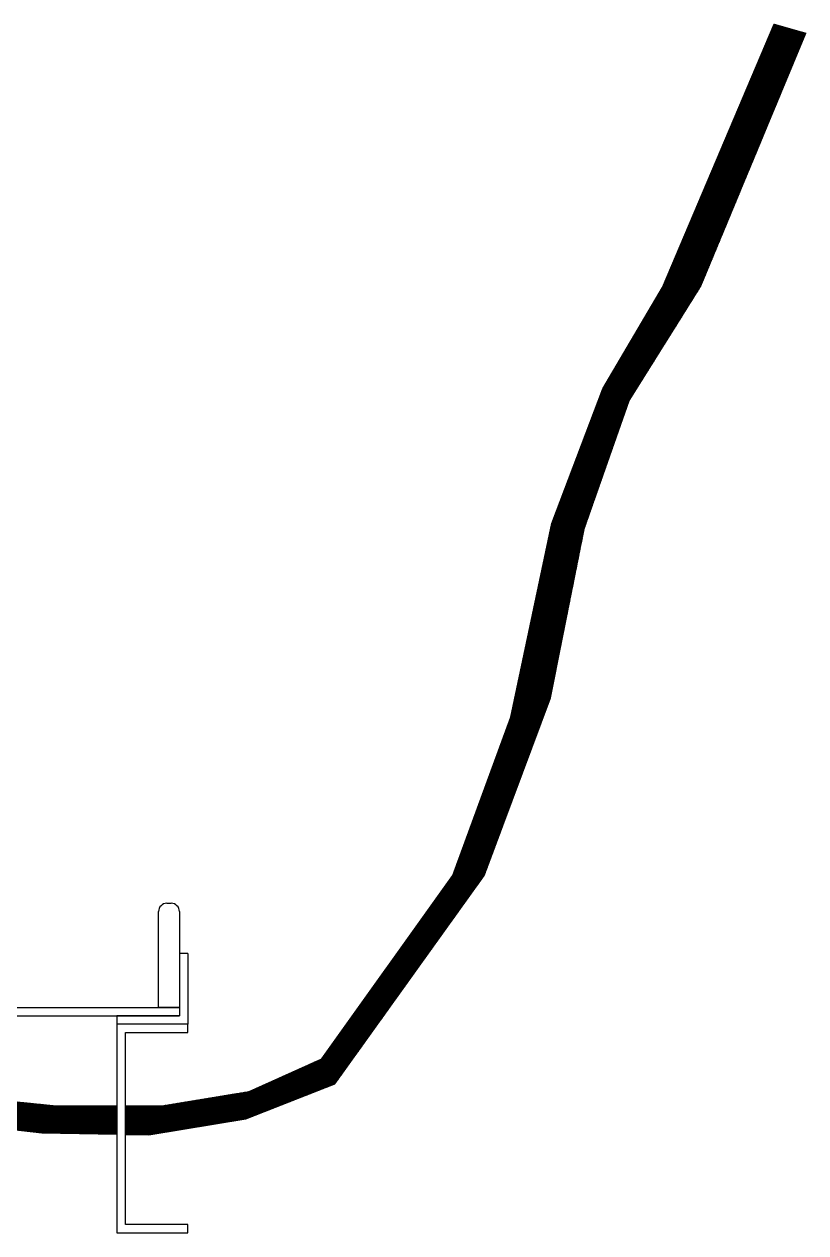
# Model space of a CAD drawing. Header units: millimetres. Extents: x 100 to 940, y 100 to 694.
# Drawn here: x 662.2 to 697.3, y 243 to 297.3 of the extents above; entities that cross this region are included whole.
import ezdxf

# ---------------------------------------------------------------- set-up
doc = ezdxf.new("R2010")
doc.units = ezdxf.units.MM

msp = doc.modelspace()

# ---------------------------------------------------------------- hatches: boundary and pattern name
h = msp.add_hatch()
h.set_pattern_fill('ANSI34', color=2, scale=0.001875)
h.set_pattern_definition([(45, (50.75338, 86.04933), (-0.0252569703, 0.0252569703), []), (45, (50.7618, 86.04933), (-0.0252569703, 0.0252569703), []), (45, (50.770218, 86.04933), (-0.0252569703, 0.0252569703), []), (45, (50.778637, 86.04933), (-0.0252569703, 0.0252569703), [])])
h.paths.add_polyline_path([(697.315, 296.9), (695.897, 297.301), (690.868, 285.464), (688.2, 280.914), (685.897, 274.849), (684.063, 266.152), (681.446, 259.04), (675.567, 250.789), (672.306, 249.319), (668.4, 248.679), (666.735, 248.679), (666.735, 247.393), (667.789, 247.371), (672.143, 248.088), (676.146, 249.661), (682.864, 259.04), (685.836, 267.025), (687.358, 274.625), (689.371, 280.377), (692.588, 285.51)])
h.paths.add_polyline_path([(666.36, 248.679), (663.604, 248.679), (660.688, 248.973), (658.028, 250.021), (656.568, 251.969), (656.42, 252.721), (654.549, 252.721), (654.697, 251.969), (656.51, 249.289), (660.348, 247.758), (662.985, 247.468), (666.36, 247.4)])
h.paths.add_polyline_path([(656.043, 255.156), (655.993, 255.79), (655.946, 256.387), (655.861, 256.387), (654.074, 256.387), (654.121, 255.79), (654.171, 255.156), (654.239, 254.287), (654.475, 253.096), (656.346, 253.096), (656.111, 254.287)])

# ---------------------------------------------------------------- linework, layer by layer
msp.add_line((695.897, 297.301), (697.315, 296.9))
at = {"color": 1}
for p, q in [((668.603, 257.783), (668.791, 257.783)), ((668.228, 253.096), (668.228, 257.408)), ((669.166, 257.408), (669.166, 253.096)), ((669.172, 255.533), (669.172, 252.721)), ((669.547, 255.533), (669.172, 255.533)), ((669.547, 255.533), (669.547, 252.346)), ((619.313, 253.096), (669.166, 253.096)), ((619.319, 252.721), (669.172, 252.721)), ((669.172, 252.721), (666.36, 252.721)), ((666.36, 252.721), (666.36, 252.346)), ((669.166, 253.096), (668.228, 253.096)), ((669.547, 252.346), (666.36, 252.346)), ((669.547, 252.346), (666.36, 252.346)), ((666.36, 252.346), (666.36, 242.971)), ((669.547, 252.346), (666.36, 252.346)), ((669.547, 251.971), (669.547, 252.346)), ((666.735, 243.346), (666.735, 251.971)), ((666.735, 251.971), (669.547, 251.971)), ((666.36, 242.971), (669.547, 242.971)), ((669.547, 243.346), (666.735, 243.346)), ((669.547, 242.971), (669.547, 243.346))]:
    msp.add_line(p, q, dxfattribs=at)
at = {"color": 2}
for points in [[(666.735, 248.679), (668.4, 248.679), (672.306, 249.319), (675.567, 250.789), (681.446, 259.04), (684.063, 266.152), (685.897, 274.849), (688.2, 280.914), (690.868, 285.464), (695.897, 297.301)], [(666.735, 247.393), (667.789, 247.371), (672.143, 248.088), (676.146, 249.661), (682.864, 259.04), (685.836, 267.025), (687.358, 274.625), (689.371, 280.377), (692.588, 285.51), (697.315, 296.9)], [(654.549, 252.721), (654.697, 251.969), (656.51, 249.289), (660.348, 247.758), (662.985, 247.468), (666.36, 247.4)], [(656.42, 252.721), (656.568, 251.969), (658.028, 250.021), (660.688, 248.973), (663.604, 248.679), (666.36, 248.679)]]:
    msp.add_lwpolyline(points, dxfattribs=at)
at = {"color": 1}
for centre, start, end in [((668.603, 257.408), 90, 180), ((668.791, 257.408), 0, 90)]:
    msp.add_arc(centre, 0.375, start, end, dxfattribs=at)

doc.saveas('drawing.dxf')
